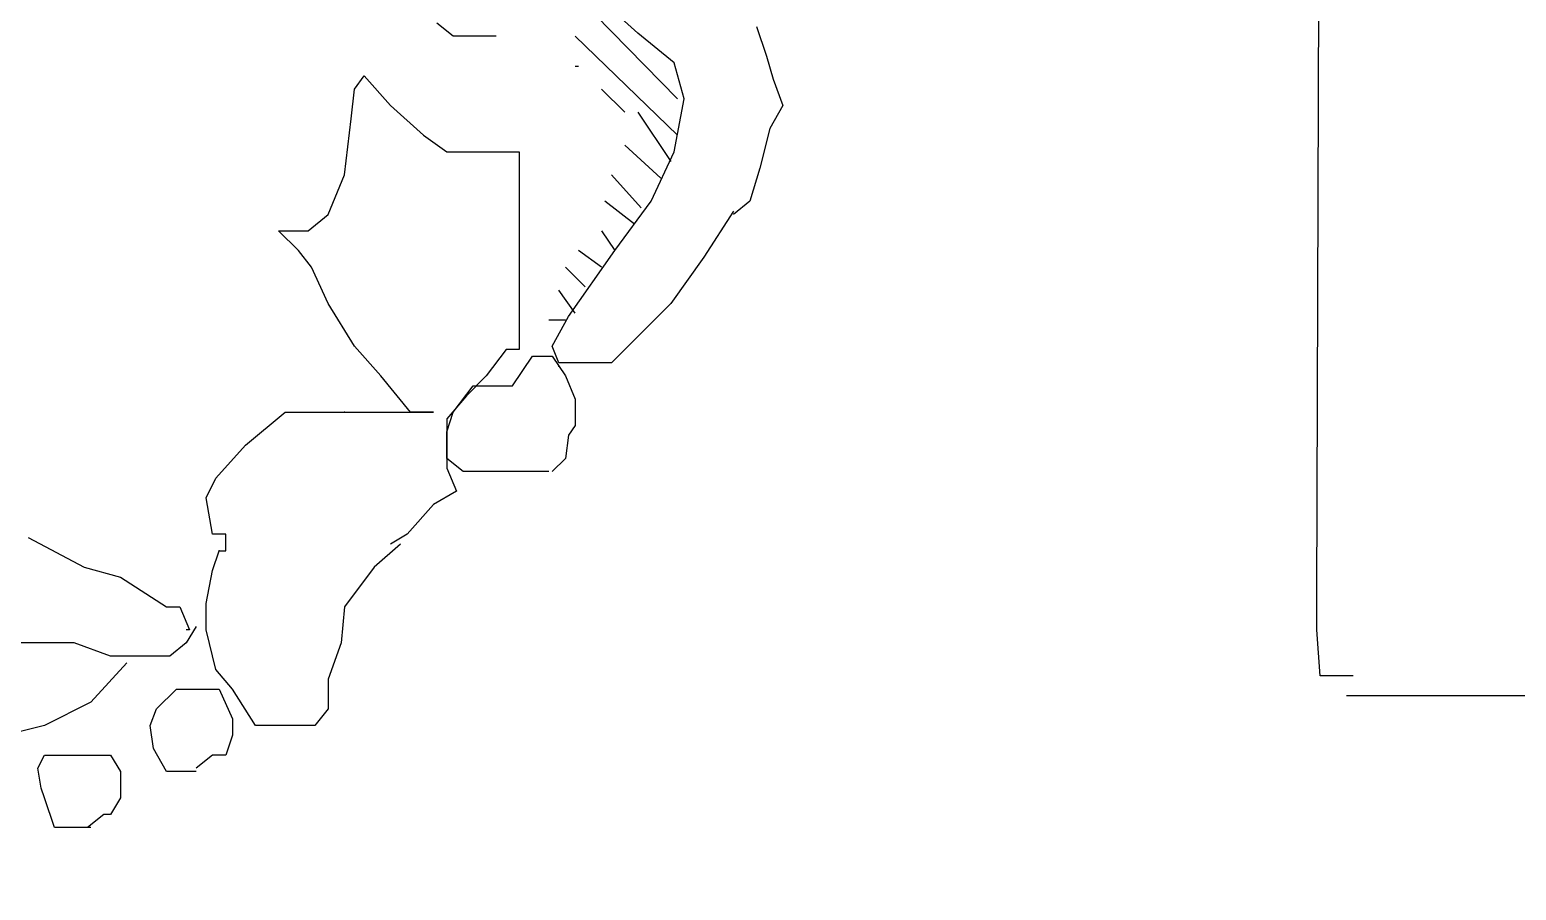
# Model space of a CAD drawing. Extents: x 747954 to 748544, y 4317181 to 4318208.
# Drawn here: x 747981.075 to 747985.585, y 4318035.47 to 4318038.08 of the extents above; entities that cross this region are included whole.
import ezdxf

# ---------------------------------------------------------------- set-up
doc = ezdxf.new("R2010")
doc.units = 0
doc.layers.get('0').update_dxf_attribs({"linetype": 'CONTINUOUS'})

msp = doc.modelspace()

# ---------------------------------------------------------------- linework, layer by layer
at = {"color": 0, "linetype": 'CONTINUOUS'}
for p, q in [((747984.98, 4318036.36), (747984.99, 4318039.22)), ((747984.98, 4318036.36), (747984.99, 4318039.22)), ((747982.68, 4318038.24), (747983.04, 4318037.87)), ((747982.68, 4318038.24), (747983.04, 4318037.87)), ((747982.92, 4318038.07), (747982.83, 4318038.15)), ((747982.92, 4318038.07), (747982.83, 4318038.15)), ((747982.36, 4318038.06), (747982.31, 4318038.1)), ((747982.36, 4318038.06), (747982.31, 4318038.1)), ((747983.28, 4318038.09), (747983.31, 4318038)), ((747983.28, 4318038.09), (747983.31, 4318038)), ((747982.4, 4318038.06), (747982.36, 4318038.06)), ((747982.4, 4318038.06), (747982.36, 4318038.06)), ((747982.49, 4318038.06), (747982.4, 4318038.06)), ((747982.49, 4318038.06), (747982.4, 4318038.06)), ((747983.04, 4318037.76), (747982.73, 4318038.06)), ((747983.04, 4318037.76), (747982.73, 4318038.06)), ((747983.03, 4318037.98), (747982.92, 4318038.07)), ((747983.03, 4318037.98), (747982.92, 4318038.07)), ((747983.31, 4318038), (747983.33, 4318037.93)), ((747983.31, 4318038), (747983.33, 4318037.93)), ((747982.06, 4318037.9), (747982.09, 4318037.94)), ((747982.06, 4318037.9), (747982.09, 4318037.94)), ((747982.09, 4318037.94), (747982.17, 4318037.85)), ((747982.09, 4318037.94), (747982.17, 4318037.85)), ((747982.73, 4318037.97), (747982.74, 4318037.97)), ((747982.73, 4318037.97), (747982.74, 4318037.97)), ((747983.06, 4318037.87), (747983.03, 4318037.98)), ((747983.06, 4318037.87), (747983.03, 4318037.98)), ((747982.05, 4318037.81), (747982.06, 4318037.9)), ((747982.05, 4318037.81), (747982.06, 4318037.9)), ((747982.81, 4318037.9), (747982.88, 4318037.83)), ((747982.81, 4318037.9), (747982.88, 4318037.83)), ((747983.33, 4318037.93), (747983.36, 4318037.85)), ((747983.33, 4318037.93), (747983.36, 4318037.85)), ((747982.17, 4318037.85), (747982.27, 4318037.76)), ((747982.17, 4318037.85), (747982.27, 4318037.76)), ((747983.03, 4318037.71), (747983.06, 4318037.87)), ((747983.03, 4318037.71), (747983.06, 4318037.87)), ((747983.36, 4318037.85), (747983.32, 4318037.78)), ((747983.36, 4318037.85), (747983.32, 4318037.78)), ((747982.03, 4318037.64), (747982.05, 4318037.81)), ((747982.03, 4318037.64), (747982.05, 4318037.81)), ((747982.92, 4318037.83), (747983.02, 4318037.68)), ((747982.92, 4318037.83), (747983.02, 4318037.68)), ((747982.27, 4318037.76), (747982.34, 4318037.71)), ((747982.27, 4318037.76), (747982.34, 4318037.71)), ((747983.32, 4318037.78), (747983.29, 4318037.66)), ((747983.32, 4318037.78), (747983.29, 4318037.66)), ((747982.99, 4318037.63), (747982.88, 4318037.73)), ((747982.99, 4318037.63), (747982.88, 4318037.73)), ((747982.34, 4318037.71), (747982.39, 4318037.71)), ((747982.34, 4318037.71), (747982.39, 4318037.71)), ((747982.39, 4318037.71), (747982.45, 4318037.71)), ((747982.39, 4318037.71), (747982.45, 4318037.71)), ((747982.45, 4318037.71), (747982.52, 4318037.71)), ((747982.45, 4318037.71), (747982.52, 4318037.71)), ((747982.52, 4318037.71), (747982.56, 4318037.71)), ((747982.52, 4318037.71), (747982.56, 4318037.71)), ((747982.56, 4318037.71), (747982.56, 4318037.59)), ((747982.56, 4318037.71), (747982.56, 4318037.59)), ((747982.96, 4318037.56), (747983.03, 4318037.71)), ((747982.96, 4318037.56), (747983.03, 4318037.71)), ((747981.98, 4318037.52), (747982.03, 4318037.64)), ((747981.98, 4318037.52), (747982.03, 4318037.64)), ((747982.84, 4318037.64), (747982.93, 4318037.54)), ((747982.84, 4318037.64), (747982.93, 4318037.54)), ((747983.29, 4318037.66), (747983.26, 4318037.56)), ((747983.29, 4318037.66), (747983.26, 4318037.56)), ((747982.56, 4318037.59), (747982.56, 4318037.5)), ((747982.56, 4318037.59), (747982.56, 4318037.5)), ((747982.91, 4318037.49), (747982.82, 4318037.56)), ((747982.91, 4318037.49), (747982.82, 4318037.56)), ((747982.85, 4318037.41), (747982.96, 4318037.56)), ((747982.85, 4318037.41), (747982.96, 4318037.56)), ((747983.26, 4318037.56), (747983.21, 4318037.52)), ((747983.26, 4318037.56), (747983.21, 4318037.52)), ((747981.92, 4318037.47), (747981.98, 4318037.52)), ((747981.92, 4318037.47), (747981.98, 4318037.52)), ((747982.56, 4318037.5), (747982.56, 4318037.4)), ((747982.56, 4318037.5), (747982.56, 4318037.4)), ((747983.21, 4318037.53), (747983.12, 4318037.39)), ((747983.21, 4318037.53), (747983.12, 4318037.39)), ((747981.89, 4318037.41), (747981.83, 4318037.47)), ((747981.83, 4318037.47), (747981.92, 4318037.47)), ((747981.89, 4318037.41), (747981.83, 4318037.47)), ((747981.83, 4318037.47), (747981.92, 4318037.47)), ((747982.81, 4318037.47), (747982.85, 4318037.41)), ((747982.81, 4318037.47), (747982.85, 4318037.41)), ((747981.93, 4318037.36), (747981.89, 4318037.41)), ((747981.93, 4318037.36), (747981.89, 4318037.41)), ((747982.56, 4318037.4), (747982.56, 4318037.3)), ((747982.56, 4318037.4), (747982.56, 4318037.3)), ((747982.71, 4318037.21), (747982.85, 4318037.41)), ((747982.71, 4318037.21), (747982.85, 4318037.41)), ((747982.81, 4318037.36), (747982.74, 4318037.41)), ((747982.81, 4318037.36), (747982.74, 4318037.41)), ((747981.98, 4318037.25), (747981.93, 4318037.36)), ((747981.98, 4318037.25), (747981.93, 4318037.36)), ((747982.7, 4318037.36), (747982.76, 4318037.3)), ((747982.7, 4318037.36), (747982.76, 4318037.3)), ((747983.12, 4318037.39), (747983.02, 4318037.25)), ((747983.12, 4318037.39), (747983.02, 4318037.25)), ((747982.56, 4318037.3), (747982.56, 4318037.18)), ((747982.56, 4318037.3), (747982.56, 4318037.18)), ((747982.73, 4318037.22), (747982.68, 4318037.29)), ((747982.73, 4318037.22), (747982.68, 4318037.29)), ((747982.06, 4318037.12), (747981.98, 4318037.25)), ((747982.06, 4318037.12), (747981.98, 4318037.25)), ((747983.02, 4318037.25), (747982.92, 4318037.15)), ((747983.02, 4318037.25), (747982.92, 4318037.15)), ((747982.56, 4318037.18), (747982.56, 4318037.11)), ((747982.56, 4318037.18), (747982.56, 4318037.11)), ((747982.65, 4318037.2), (747982.7, 4318037.2)), ((747982.65, 4318037.2), (747982.7, 4318037.2)), ((747982.66, 4318037.12), (747982.71, 4318037.21)), ((747982.66, 4318037.12), (747982.71, 4318037.21)), ((747982.92, 4318037.15), (747982.84, 4318037.07)), ((747982.92, 4318037.15), (747982.84, 4318037.07)), ((747982.14, 4318037.03), (747982.06, 4318037.12)), ((747982.14, 4318037.03), (747982.06, 4318037.12)), ((747982.52, 4318037.11), (747982.46, 4318037.03)), ((747982.52, 4318037.11), (747982.46, 4318037.03)), ((747982.56, 4318037.11), (747982.52, 4318037.11)), ((747982.56, 4318037.11), (747982.52, 4318037.11)), ((747982.54, 4318037), (747982.6, 4318037.09)), ((747982.54, 4318037), (747982.6, 4318037.09)), ((747982.6, 4318037.09), (747982.66, 4318037.09)), ((747982.6, 4318037.09), (747982.66, 4318037.09)), ((747982.68, 4318037.07), (747982.66, 4318037.12)), ((747982.68, 4318037.07), (747982.66, 4318037.12)), ((747982.66, 4318037.09), (747982.7, 4318037.03)), ((747982.66, 4318037.09), (747982.7, 4318037.03)), ((747982.7, 4318037.07), (747982.68, 4318037.07)), ((747982.7, 4318037.07), (747982.68, 4318037.07)), ((747982.76, 4318037.07), (747982.7, 4318037.07)), ((747982.76, 4318037.07), (747982.7, 4318037.07)), ((747982.84, 4318037.07), (747982.76, 4318037.07)), ((747982.84, 4318037.07), (747982.76, 4318037.07)), ((747982.23, 4318036.92), (747982.14, 4318037.03)), ((747982.23, 4318036.92), (747982.14, 4318037.03)), ((747982.36, 4318036.92), (747982.42, 4318037)), ((747982.36, 4318036.92), (747982.42, 4318037)), ((747982.46, 4318037.03), (747982.4, 4318036.97)), ((747982.46, 4318037.03), (747982.4, 4318036.97)), ((747982.42, 4318037), (747982.48, 4318037)), ((747982.42, 4318037), (747982.48, 4318037)), ((747982.48, 4318037), (747982.54, 4318037)), ((747982.48, 4318037), (747982.54, 4318037)), ((747982.7, 4318037.03), (747982.73, 4318036.96)), ((747982.7, 4318037.03), (747982.73, 4318036.96)), ((747982.4, 4318036.97), (747982.34, 4318036.9)), ((747982.4, 4318036.97), (747982.34, 4318036.9)), ((747982.73, 4318036.96), (747982.73, 4318036.88)), ((747982.73, 4318036.96), (747982.73, 4318036.88)), ((747981.73, 4318036.82), (747981.85, 4318036.92)), ((747981.73, 4318036.82), (747981.85, 4318036.92)), ((747981.85, 4318036.92), (747981.9, 4318036.92)), ((747981.85, 4318036.92), (747981.9, 4318036.92)), ((747981.9, 4318036.92), (747981.96, 4318036.92)), ((747981.9, 4318036.92), (747981.96, 4318036.92)), ((747981.96, 4318036.92), (747982.03, 4318036.92)), ((747981.96, 4318036.92), (747982.03, 4318036.92)), ((747982.03, 4318036.92), (747982.05, 4318036.92)), ((747982.03, 4318036.92), (747982.05, 4318036.92)), ((747982.05, 4318036.92), (747982.16, 4318036.92)), ((747982.05, 4318036.92), (747982.16, 4318036.92)), ((747982.16, 4318036.92), (747982.24, 4318036.92)), ((747982.16, 4318036.92), (747982.24, 4318036.92)), ((747982.3, 4318036.92), (747982.23, 4318036.92)), ((747982.3, 4318036.92), (747982.23, 4318036.92)), ((747982.24, 4318036.92), (747982.3, 4318036.92)), ((747982.24, 4318036.92), (747982.3, 4318036.92)), ((747982.34, 4318036.86), (747982.36, 4318036.92)), ((747982.34, 4318036.86), (747982.36, 4318036.92)), ((747982.34, 4318036.9), (747982.34, 4318036.85)), ((747982.34, 4318036.9), (747982.34, 4318036.85)), ((747982.34, 4318036.78), (747982.34, 4318036.86)), ((747982.34, 4318036.78), (747982.34, 4318036.86)), ((747982.73, 4318036.88), (747982.71, 4318036.85)), ((747982.73, 4318036.88), (747982.71, 4318036.85)), ((747981.64, 4318036.72), (747981.73, 4318036.82)), ((747981.64, 4318036.72), (747981.73, 4318036.82)), ((747982.34, 4318036.85), (747982.34, 4318036.75)), ((747982.34, 4318036.85), (747982.34, 4318036.75)), ((747982.71, 4318036.85), (747982.7, 4318036.78)), ((747982.71, 4318036.85), (747982.7, 4318036.78)), ((747982.39, 4318036.74), (747982.34, 4318036.78)), ((747982.39, 4318036.74), (747982.34, 4318036.78)), ((747982.7, 4318036.78), (747982.66, 4318036.74)), ((747982.7, 4318036.78), (747982.66, 4318036.74)), ((747982.34, 4318036.75), (747982.37, 4318036.68)), ((747982.34, 4318036.75), (747982.37, 4318036.68)), ((747982.42, 4318036.74), (747982.39, 4318036.74)), ((747982.42, 4318036.74), (747982.39, 4318036.74)), ((747982.48, 4318036.74), (747982.42, 4318036.74)), ((747982.48, 4318036.74), (747982.42, 4318036.74)), ((747982.56, 4318036.74), (747982.48, 4318036.74)), ((747982.56, 4318036.74), (747982.48, 4318036.74)), ((747982.65, 4318036.74), (747982.56, 4318036.74)), ((747982.65, 4318036.74), (747982.56, 4318036.74)), ((747981.61, 4318036.66), (747981.64, 4318036.72)), ((747981.61, 4318036.66), (747981.64, 4318036.72)), ((747982.37, 4318036.68), (747982.3, 4318036.64)), ((747982.37, 4318036.68), (747982.3, 4318036.64)), ((747981.63, 4318036.55), (747981.61, 4318036.66)), ((747981.63, 4318036.55), (747981.61, 4318036.66)), ((747982.3, 4318036.64), (747982.22, 4318036.55)), ((747982.3, 4318036.64), (747982.22, 4318036.55)), ((747981.67, 4318036.55), (747981.63, 4318036.55)), ((747981.67, 4318036.55), (747981.63, 4318036.55)), ((747981.67, 4318036.5), (747981.67, 4318036.55)), ((747981.67, 4318036.5), (747981.67, 4318036.55)), ((747982.22, 4318036.55), (747982.17, 4318036.52)), ((747982.22, 4318036.55), (747982.17, 4318036.52)), ((747981.07, 4318036.54), (747981.24, 4318036.45)), ((747981.07, 4318036.54), (747981.24, 4318036.45)), ((747981.63, 4318036.44), (747981.65, 4318036.5)), ((747981.63, 4318036.44), (747981.65, 4318036.5)), ((747981.65, 4318036.5), (747981.67, 4318036.5)), ((747981.65, 4318036.5), (747981.67, 4318036.5)), ((747982.2, 4318036.52), (747982.12, 4318036.45)), ((747982.2, 4318036.52), (747982.12, 4318036.45)), ((747981.24, 4318036.45), (747981.35, 4318036.42)), ((747981.24, 4318036.45), (747981.35, 4318036.42)), ((747981.35, 4318036.42), (747981.49, 4318036.33)), ((747981.35, 4318036.42), (747981.49, 4318036.33)), ((747981.61, 4318036.34), (747981.63, 4318036.44)), ((747981.61, 4318036.34), (747981.63, 4318036.44)), ((747982.12, 4318036.45), (747982.03, 4318036.33)), ((747982.12, 4318036.45), (747982.03, 4318036.33)), ((747981.49, 4318036.33), (747981.53, 4318036.33)), ((747981.49, 4318036.33), (747981.53, 4318036.33)), ((747981.53, 4318036.33), (747981.56, 4318036.26)), ((747981.53, 4318036.33), (747981.56, 4318036.26)), ((747981.61, 4318036.26), (747981.61, 4318036.34)), ((747981.61, 4318036.26), (747981.61, 4318036.34)), ((747982.03, 4318036.33), (747982.02, 4318036.22)), ((747982.03, 4318036.33), (747982.02, 4318036.22)), ((747984.98, 4318036.26), (747984.98, 4318036.36)), ((747984.98, 4318036.26), (747984.98, 4318036.36)), ((747981.58, 4318036.27), (747981.55, 4318036.22)), ((747981.58, 4318036.27), (747981.55, 4318036.22)), ((747981.56, 4318036.26), (747981.55, 4318036.26)), ((747981.56, 4318036.26), (747981.55, 4318036.26)), ((747981.64, 4318036.14), (747981.61, 4318036.26)), ((747981.64, 4318036.14), (747981.61, 4318036.26)), ((747984.99, 4318036.12), (747984.98, 4318036.26)), ((747984.99, 4318036.12), (747984.98, 4318036.26)), ((747981.1, 4318036.22), (747981.03, 4318036.22)), ((747981.1, 4318036.22), (747981.03, 4318036.22)), ((747981.21, 4318036.22), (747981.1, 4318036.22)), ((747981.21, 4318036.22), (747981.1, 4318036.22)), ((747981.32, 4318036.18), (747981.21, 4318036.22)), ((747981.32, 4318036.18), (747981.21, 4318036.22)), ((747981.42, 4318036.18), (747981.32, 4318036.18)), ((747981.42, 4318036.18), (747981.32, 4318036.18)), ((747981.5, 4318036.18), (747981.42, 4318036.18)), ((747981.5, 4318036.18), (747981.42, 4318036.18)), ((747981.55, 4318036.22), (747981.5, 4318036.18)), ((747981.55, 4318036.22), (747981.5, 4318036.18)), ((747982.02, 4318036.22), (747981.98, 4318036.11)), ((747982.02, 4318036.22), (747981.98, 4318036.11)), ((747981.37, 4318036.16), (747981.26, 4318036.04)), ((747981.37, 4318036.16), (747981.26, 4318036.04)), ((747981.69, 4318036.08), (747981.64, 4318036.14)), ((747981.69, 4318036.08), (747981.64, 4318036.14)), ((747981.98, 4318036.11), (747981.98, 4318036.02)), ((747981.98, 4318036.11), (747981.98, 4318036.02)), ((747985, 4318036.12), (747984.99, 4318036.12)), ((747985, 4318036.12), (747984.99, 4318036.12)), ((747985.04, 4318036.12), (747985, 4318036.12)), ((747985.04, 4318036.12), (747985, 4318036.12)), ((747985.09, 4318036.12), (747985.04, 4318036.12)), ((747985.09, 4318036.12), (747985.04, 4318036.12)), ((747981.46, 4318036.02), (747981.52, 4318036.08)), ((747981.46, 4318036.02), (747981.52, 4318036.08)), ((747981.52, 4318036.08), (747981.58, 4318036.08)), ((747981.52, 4318036.08), (747981.58, 4318036.08)), ((747981.58, 4318036.08), (747981.65, 4318036.08)), ((747981.58, 4318036.08), (747981.65, 4318036.08)), ((747981.65, 4318036.08), (747981.69, 4318035.99)), ((747981.65, 4318036.08), (747981.69, 4318035.99)), ((747981.76, 4318035.97), (747981.69, 4318036.08)), ((747981.76, 4318035.97), (747981.69, 4318036.08)), ((747985.26, 4318036.06), (747985.07, 4318036.06)), ((747985.26, 4318036.06), (747985.07, 4318036.06)), ((747985.57, 4318036.06), (747985.26, 4318036.06)), ((747985.57, 4318036.06), (747985.26, 4318036.06)), ((747986.18, 4318036.06), (747985.57, 4318036.06)), ((747986.18, 4318036.06), (747985.57, 4318036.06)), ((747981.26, 4318036.04), (747981.12, 4318035.97)), ((747981.26, 4318036.04), (747981.12, 4318035.97)), ((747981.44, 4318035.97), (747981.46, 4318036.02)), ((747981.44, 4318035.97), (747981.46, 4318036.02)), ((747981.98, 4318036.02), (747981.94, 4318035.97)), ((747981.98, 4318036.02), (747981.94, 4318035.97)), ((747981.12, 4318035.97), (747980.96, 4318035.93)), ((747981.12, 4318035.97), (747980.96, 4318035.93)), ((747981.45, 4318035.9), (747981.44, 4318035.97)), ((747981.45, 4318035.9), (747981.44, 4318035.97)), ((747981.69, 4318035.99), (747981.69, 4318035.94)), ((747981.69, 4318035.99), (747981.69, 4318035.94)), ((747981.83, 4318035.97), (747981.76, 4318035.97)), ((747981.83, 4318035.97), (747981.76, 4318035.97)), ((747981.89, 4318035.97), (747981.83, 4318035.97)), ((747981.89, 4318035.97), (747981.83, 4318035.97)), ((747981.94, 4318035.97), (747981.89, 4318035.97)), ((747981.94, 4318035.97), (747981.89, 4318035.97)), ((747981.69, 4318035.94), (747981.67, 4318035.88)), ((747981.69, 4318035.94), (747981.67, 4318035.88)), ((747981.1, 4318035.84), (747981.12, 4318035.88)), ((747981.1, 4318035.84), (747981.12, 4318035.88)), ((747981.12, 4318035.88), (747981.17, 4318035.88)), ((747981.12, 4318035.88), (747981.17, 4318035.88)), ((747981.17, 4318035.88), (747981.22, 4318035.88)), ((747981.17, 4318035.88), (747981.22, 4318035.88)), ((747981.22, 4318035.88), (747981.26, 4318035.88)), ((747981.22, 4318035.88), (747981.26, 4318035.88)), ((747981.26, 4318035.88), (747981.32, 4318035.88)), ((747981.26, 4318035.88), (747981.32, 4318035.88)), ((747981.32, 4318035.88), (747981.35, 4318035.83)), ((747981.32, 4318035.88), (747981.35, 4318035.83)), ((747981.49, 4318035.83), (747981.45, 4318035.9)), ((747981.49, 4318035.83), (747981.45, 4318035.9)), ((747981.63, 4318035.88), (747981.58, 4318035.84)), ((747981.63, 4318035.88), (747981.58, 4318035.84)), ((747981.67, 4318035.88), (747981.63, 4318035.88)), ((747981.67, 4318035.88), (747981.63, 4318035.88)), ((747981.11, 4318035.78), (747981.1, 4318035.84)), ((747981.11, 4318035.78), (747981.1, 4318035.84)), ((747981.35, 4318035.83), (747981.35, 4318035.75)), ((747981.35, 4318035.83), (747981.35, 4318035.75)), ((747981.53, 4318035.83), (747981.49, 4318035.83)), ((747981.53, 4318035.83), (747981.49, 4318035.83)), ((747981.58, 4318035.83), (747981.53, 4318035.83)), ((747981.58, 4318035.83), (747981.53, 4318035.83)), ((747981.12, 4318035.75), (747981.11, 4318035.78)), ((747981.12, 4318035.75), (747981.11, 4318035.78)), ((747981.15, 4318035.66), (747981.12, 4318035.75)), ((747981.15, 4318035.66), (747981.12, 4318035.75)), ((747981.35, 4318035.75), (747981.32, 4318035.7)), ((747981.35, 4318035.75), (747981.32, 4318035.7)), ((747981.3, 4318035.7), (747981.25, 4318035.66)), ((747981.3, 4318035.7), (747981.25, 4318035.66)), ((747981.32, 4318035.7), (747981.3, 4318035.7)), ((747981.32, 4318035.7), (747981.3, 4318035.7)), ((747981.19, 4318035.66), (747981.15, 4318035.66)), ((747981.19, 4318035.66), (747981.15, 4318035.66)), ((747981.26, 4318035.66), (747981.19, 4318035.66)), ((747981.26, 4318035.66), (747981.19, 4318035.66))]:
    msp.add_line(p, q, dxfattribs=at)
for p in [(747982.68, 4318037.06), (747982.68, 4318037.06), (747982.03, 4318036.92), (747982.03, 4318036.92), (747981.65, 4318036.5), (747981.65, 4318036.5), (747981.35, 4318035.83), (747981.35, 4318035.83)]:
    msp.add_point(p, dxfattribs=at)

# ---------------------------------------------------------------- meshes
mesh = msp.add_polyface(dxfattribs=at)
corners = [(747954.5, 4317181), (747954.5, 4317181), (747954.5, 4317371.9618), (748262.5, 4317181), (747954.5, 4317546.4935), (748544, 4317181), (747954.5, 4318207.5), (748544, 4317842.0065), (748544, 4318207.5)]
mesh.append_faces([[corners[k] for k in face] for face in [(0, 1, 3, 2), (2, 3, 5, 4), (4, 5, 7, 6), (6, 7, 8, 8)]], dxfattribs={"vtx0": -1, "vtx2": -1, "color": 0})
mesh = msp.add_polyface(dxfattribs=at)
corners = [(747964.5, 4318021), (747964.5, 4318021), (747964.5, 4318195.2713), (748245.58, 4318021), (747964.5, 4318201.5), (748245.58, 4318027.2287), (748245.58, 4318201.5)]
mesh.append_faces([[corners[k] for k in face] for face in [(0, 1, 3, 2), (2, 3, 5, 4), (4, 5, 6, 6)]], dxfattribs={"vtx0": -1, "vtx2": -1, "color": 0})

doc.saveas('drawing.dxf')
